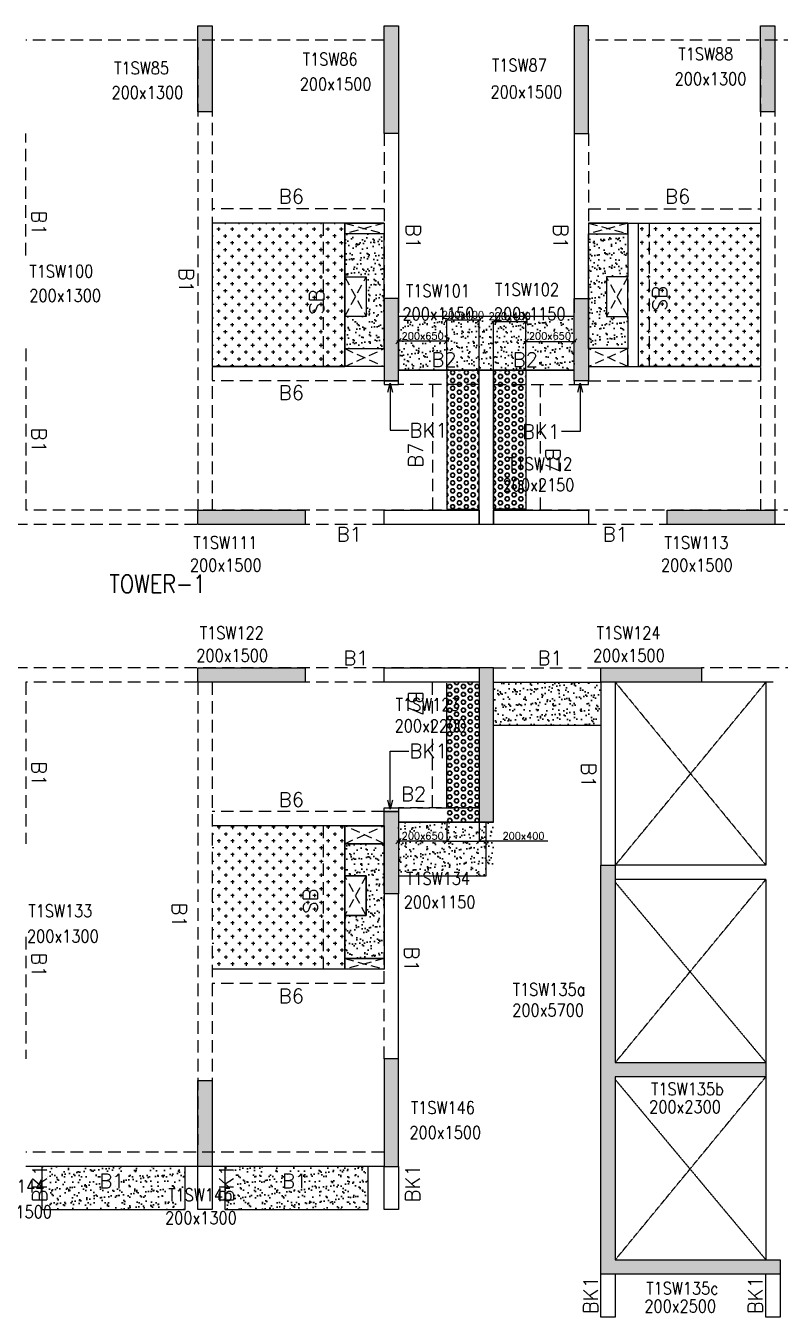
# Model space of a CAD drawing. Header units: millimetres. Extents: x 1078357 to 2594950, y -5122486 to -4636555.
# Drawn here: x 2106885 to 2117410, y -4674909 to -4656910 of the extents above; entities that cross this region are included whole.
import ezdxf

# ---------------------------------------------------------------- set-up
doc = ezdxf.new("R2010")
doc.units = ezdxf.units.MM
doc.header["$PDMODE"] = 35
for name, pattern in [('CONTINOUS', [0]), ('HIDDEN', [0.375, 0.25, -0.125]), ('New Retail block$0$CONTINOUS', [0])]:
    doc.linetypes.add(name, pattern=pattern)
doc.layers.get('0').update_dxf_attribs({"lineweight": 0})
doc.layers.get('Defpoints').update_dxf_attribs({"lineweight": 0})
for name, color, linetype, lineweight in [('A-_ANOTDIMA_D-', 6, 'Continuous', 13), ('COL. NO.', 30, 'Continuous', 25), ('COL. SIZE', 7, 'Continuous', 25), ('DIM', 9, 'Continuous', 25), ('HATCH', 8, 'Continuous', 30)]:
    doc.layers.add(name, color=color, linetype=linetype, lineweight=lineweight)
for name, color, linetype in [('B-200x325', 201, 'HIDDEN'), ('B-200x400', 44, 'HIDDEN'), ('DROP SLAB', 8, 'Continuous'), ('NON STR. RCC WALL', 6, 'Continuous'), ('S-BEAM', 3, 'HIDDEN'), ('S-BEAM NO.', 6, 'Continuous'), ('S-COLUMN', 1, 'Continuous'), ('S-CUTOUT', 8, 'HIDDEN'), ('S-SLAB-PROJECTION', 54, 'New Retail block$0$CONTINOUS'), ('SLAB FOLD', 8, 'Continuous'), ('TEXT', 7, 'Continuous')]:
    doc.layers.add(name, color=color, linetype=linetype)
doc.styles.add('Roman', font='romans')
doc.styles.add('ROMANS', font='romans.shx', dxfattribs={"width": 0.85})
doc.dimstyles.new('HARESH', dxfattribs={"dimtxt": 150, "dimasz": 75, "dimexe": 0, "dimexo": 0, "dimgap": 25, "dimtad": 1, "dimdec": 0, "dimdsep": 46, "dimtxsty": 'Roman', "dimblk": 'OBLIQUE', "dimcen": 225, "dimdle": 25, "dimclrd": 2, "dimclre": 2, "dimclrt": 7, "dimadec": 8, "dimazin": 1, "dimtfac": 1, "dimtdec": 0, "dimtmove": 0, "dimatfit": 0, "dimfxl": 1, "dimlwd": -1, "dimlwe": -1, "dimarcsym": 0})
pattern_1 = [(180.03079016, (-1215506.8, 9380796.94), (-95.1987999, -95.3011726), [47.625, -142.875]), (270.03079016, (-1215530.63, 9380820.74), (95.3011726, -95.1987999), [47.625, -142.875])]
pattern_2 = [(180, (2051610.09, -4474904.467), (-7e-15, -54.992613), [31.75, -63.5]), (300, (2051610.09, -4474904.467), (47.625, 27.496307), [31.75, -63.5]), (240, (2051578.34, -4474904.467), (47.625, -27.496307), [31.75, -63.5])]

# ---------------------------------------------------------------- blocks, each defined once
blk = doc.blocks.new('_Oblique')
at = {"color": 0, "linetype": 'ByBlock', "lineweight": -2}
blk.add_line((-0.5, -0.5), (0.5, 0.5), dxfattribs=at)
blk = doc.blocks.new('*D1477')
at = {"layer": 'Defpoints', "color": 0, "ltscale": 700, "transparency": 16777216}
for p in [(2112760, -4668010, 0), (2113210, -4668010, 0), (2113210, -4668276)]:
    blk.add_point(p, dxfattribs=at)
at = {"layer": 'DIM', "color": 2, "ltscale": 700, "transparency": 16777216}
for p, q in [((2112760, -4668010), (2112760, -4668276)), ((2113210, -4668010), (2113210, -4668276)), ((2112760, -4668276), (2112685, -4668276)), ((2112760, -4668276), (2113210, -4668276)), ((2112760, -4668276), (2113210, -4668276)), ((2113210, -4668276), (2113285, -4668276)), ((2114166, -4668276), (2113210, -4668276))]:
    blk.add_line(p, q, dxfattribs=at)
at = {"layer": 'DIM', "color": 2, "ltscale": 700, "transparency": 16777216, "xscale": 75, "yscale": 75, "zscale": 75}
blk.add_blockref('_Oblique', (2112760, -4668276), dxfattribs=at)
at = {"layer": 'DIM', "color": 2, "ltscale": 700, "transparency": 16777216, "xscale": 75, "yscale": 75, "zscale": 75, "rotation": 180}
blk.add_blockref('_Oblique', (2113210, -4668276), dxfattribs=at)
at = {"layer": 'DIM', "color": 7, "ltscale": 700, "transparency": 16777216, "insert": (2113829, -4668201), "char_height": 150, "attachment_point": 5, "style": 'Roman'}
blk.add_mtext('{\\H0.666667x;200x400}', dxfattribs=at)
blk = doc.blocks.new('*D1478')
at = {"layer": 'Defpoints', "color": 0, "ltscale": 700, "transparency": 16777216}
for p in [(2112085, -4668010, 0), (2112760, -4668010), (2112085, -4668276)]:
    blk.add_point(p, dxfattribs=at)
at = {"layer": 'DIM', "color": 2, "ltscale": 700, "transparency": 16777216}
for p, q in [((2112085, -4668010), (2112085, -4668276)), ((2112760, -4668010), (2112760, -4668276)), ((2112785, -4668276), (2112060, -4668276))]:
    blk.add_line(p, q, dxfattribs=at)
at = {"layer": 'DIM', "color": 2, "ltscale": 700, "transparency": 16777216, "xscale": 75, "yscale": 75, "zscale": 75, "rotation": 180}
blk.add_blockref('_Oblique', (2112085, -4668276), dxfattribs=at)
at = {"layer": 'DIM', "color": 2, "ltscale": 700, "transparency": 16777216, "xscale": 75, "yscale": 75, "zscale": 75}
blk.add_blockref('_Oblique', (2112760, -4668276), dxfattribs=at)
at = {"layer": 'DIM', "color": 7, "ltscale": 700, "transparency": 16777216, "insert": (2112423, -4668201), "char_height": 150, "attachment_point": 5, "style": 'Roman'}
blk.add_mtext('{\\H0.666667x;200x650}', dxfattribs=at)
blk = doc.blocks.new('*D1487')
at = {"layer": 'Defpoints', "color": 0, "ltscale": 700, "transparency": 16777216}
for p in [(2112760, -4661014), (2112760, -4661709, 0), (2113210, -4661709, 0)]:
    blk.add_point(p, dxfattribs=at)
at = {"layer": 'DIM', "color": 2, "ltscale": 700, "transparency": 16777216}
for p, q in [((2113235, -4661014), (2112735, -4661014)), ((2112760, -4661709), (2112760, -4661014)), ((2113210, -4661709), (2113210, -4661014))]:
    blk.add_line(p, q, dxfattribs=at)
at = {"layer": 'DIM', "color": 2, "ltscale": 700, "transparency": 16777216, "xscale": 75, "yscale": 75, "zscale": 75, "rotation": 180}
blk.add_blockref('_Oblique', (2112760, -4661014), dxfattribs=at)
at = {"layer": 'DIM', "color": 2, "ltscale": 700, "transparency": 16777216, "xscale": 75, "yscale": 75, "zscale": 75}
blk.add_blockref('_Oblique', (2113210, -4661014), dxfattribs=at)
at = {"layer": 'DIM', "color": 7, "ltscale": 700, "transparency": 16777216, "insert": (2112985, -4660939), "char_height": 150, "attachment_point": 5, "style": 'Roman'}
blk.add_mtext('{\\H0.666667x;200x400}', dxfattribs=at)
blk = doc.blocks.new('*D1488')
at = {"layer": 'Defpoints', "color": 0, "ltscale": 700, "transparency": 16777216}
for p in [(2112085, -4661307), (2112085, -4661709, 0), (2112760, -4661709, 0)]:
    blk.add_point(p, dxfattribs=at)
at = {"layer": 'DIM', "color": 2, "ltscale": 700, "transparency": 16777216}
for p, q in [((2112785, -4661307), (2112060, -4661307)), ((2112085, -4661709), (2112085, -4661307)), ((2112760, -4661709), (2112760, -4661307))]:
    blk.add_line(p, q, dxfattribs=at)
at = {"layer": 'DIM', "color": 2, "ltscale": 700, "transparency": 16777216, "xscale": 75, "yscale": 75, "zscale": 75, "rotation": 180}
blk.add_blockref('_Oblique', (2112085, -4661307), dxfattribs=at)
at = {"layer": 'DIM', "color": 2, "ltscale": 700, "transparency": 16777216, "xscale": 75, "yscale": 75, "zscale": 75}
blk.add_blockref('_Oblique', (2112760, -4661307), dxfattribs=at)
at = {"layer": 'DIM', "color": 7, "ltscale": 700, "transparency": 16777216, "insert": (2112422, -4661232), "char_height": 150, "attachment_point": 5, "style": 'Roman'}
blk.add_mtext('{\\H0.666667x;200x650}', dxfattribs=at)
blk = doc.blocks.new('*D1489')
at = {"layer": 'Defpoints', "color": 0, "ltscale": 700, "transparency": 16777216}
for p in [(2113860, -4661032), (2113410, -4661709, 0), (2113860, -4661709, 0)]:
    blk.add_point(p, dxfattribs=at)
at = {"layer": 'DIM', "color": 2, "ltscale": 700, "transparency": 16777216}
for p, q in [((2113385, -4661032), (2113885, -4661032)), ((2113410, -4661709), (2113410, -4661032)), ((2113860, -4661709), (2113860, -4661032))]:
    blk.add_line(p, q, dxfattribs=at)
at = {"layer": 'DIM', "color": 2, "ltscale": 700, "transparency": 16777216, "xscale": 75, "yscale": 75, "zscale": 75, "rotation": 180}
blk.add_blockref('_Oblique', (2113410, -4661032), dxfattribs=at)
at = {"layer": 'DIM', "color": 2, "ltscale": 700, "transparency": 16777216, "xscale": 75, "yscale": 75, "zscale": 75}
blk.add_blockref('_Oblique', (2113860, -4661032), dxfattribs=at)
at = {"layer": 'DIM', "color": 7, "ltscale": 700, "transparency": 16777216, "insert": (2113635, -4660957), "char_height": 150, "attachment_point": 5, "style": 'Roman'}
blk.add_mtext('{\\H0.666667x;200x400}', dxfattribs=at)
blk = doc.blocks.new('*D1490')
at = {"layer": 'Defpoints', "color": 0, "ltscale": 700, "transparency": 16777216}
for p in [(2114535, -4661309), (2113860, -4661709, 0), (2114535, -4661709, 0)]:
    blk.add_point(p, dxfattribs=at)
at = {"layer": 'DIM', "color": 2, "ltscale": 700, "transparency": 16777216}
for p, q in [((2113835, -4661309), (2114560, -4661309)), ((2113860, -4661709), (2113860, -4661309)), ((2114535, -4661709), (2114535, -4661309))]:
    blk.add_line(p, q, dxfattribs=at)
at = {"layer": 'DIM', "color": 2, "ltscale": 700, "transparency": 16777216, "xscale": 75, "yscale": 75, "zscale": 75, "rotation": 180}
blk.add_blockref('_Oblique', (2113860, -4661309), dxfattribs=at)
at = {"layer": 'DIM', "color": 2, "ltscale": 700, "transparency": 16777216, "xscale": 75, "yscale": 75, "zscale": 75}
blk.add_blockref('_Oblique', (2114535, -4661309), dxfattribs=at)
at = {"layer": 'DIM', "color": 7, "ltscale": 700, "transparency": 16777216, "insert": (2114197, -4661234), "char_height": 150, "attachment_point": 5, "style": 'Roman'}
blk.add_mtext('{\\H0.666667x;200x650}', dxfattribs=at)
blk = doc.blocks.new('G$CD63B60BD')
at = {"layer": 'COL. NO.', "linetype": 'Continuous', "style": 'ROMANS', "width": 0.85}
for s, p in [('T1SW86', (61839, 15347, -320)), ('T1SW88', (67080, 15420, -320)), ('T1SW85', (59208, 15224, -320)), ('T1SW87', (64479, 15264, -320)), ('T1SW100', (58025, 12391, -320)), ('T1SW101', (63279, 12120, -320)), ('T1SW102', (64523, 12138, -320)), ('T1SW112', (64706, 9707, -320)), ('T1SW111', (60314, 8609, -320)), ('T1SW113', (66886, 8609, -320)), ('T1SW122', (60403, 7351, -320)), ('T1SW124', (65938, 7351, -320)), ('T1SW123', (63135, 6352, -320)), ('T1SW134', (63281, 3927, -320)), ('T1SW133', (58011, 3475, -320)), ('T1SW135a', (64768, 2381, -641)), ('T1SW135b', (66699, 993, -320)), ('T1SW146', (63348, 733, -320)), ('T1SW144', (57341, -360, -320)), ('T1SW145', (59962, -482, -320)), ('T1SW135c', (66632, -1785, -320))]:
    blk.add_text(s, height=175, dxfattribs=at).set_placement(p)
at = {"layer": 'COL. SIZE', "linetype": 'Continuous', "style": 'ROMANS', "width": 0.85}
for s, p in [('200x1500', (61797, 15001, -320)), ('200x1300', (67028, 15074, -320)), ('200x1300', (59171, 14883, -320)), ('200x1500', (64459, 14890, -320)), ('200x1300', (58024, 12054, -320)), ('200x1150', (63230, 11799, -320)), ('200x1150', (64505, 11799, -320)), ('200x2150', (64628, 9413, -320)), ('200x1500', (60265, 8296, -320)), ('200x1500', (66837, 8296, -320)), ('200x1500', (60354, 7037, -320)), ('200x1500', (65889, 7037, -320)), ('200x2200', (63121, 6056, -320)), ('200x1150', (63248, 3599, -320)), ('200x1300', (57992, 3123, -320)), ('200x5700', (64762, 2093, -641)), ('200x2300', (66672, 745, -320)), ('200x1500', (63327, 388, -320)), ('200x1500', (57340, -720, -320)), ('200x1300', (59918, -804, -320)), ('200x2500', (66605, -2033, -320))]:
    blk.add_text(s, height=175, dxfattribs=at).set_placement(p)

msp = doc.modelspace()

# ---------------------------------------------------------------- hatches: boundary and pattern name
at = {"layer": 'DROP SLAB'}
h = msp.add_hatch(dxfattribs=at)
h.set_pattern_fill('CROSS', color=8, scale=15, angle=0.03079)
h.set_pattern_definition(pattern_1)
h.paths.add_polyline_path([(2111334.6, -4659659.7), (2109484.9, -4659659.8), (2109484.9, -4661659.7), (2111334.6, -4661659.5)])
h = msp.add_hatch(dxfattribs=at)
h.set_pattern_fill('CROSS', color=8, scale=15, angle=179.96921)
h.set_pattern_definition(pattern_1)
h.paths.add_polyline_path([(2115434.9, -4659659.8), (2117134.9, -4659659.8), (2117134.9, -4661659.6), (2115434.9, -4661659.6)])
h = msp.add_hatch(dxfattribs=at)
h.set_pattern_fill('CROSS', color=8, scale=15, angle=0.03079)
h.set_pattern_definition([(180.03079016, (-3409956.23, 18748835.31), (-95.19879988, -95.3011726), [47.625, -142.875]), (270.03079016, (-3409980.06, 18748859.11), (95.3011726, -95.19879988), [47.625, -142.875])])
h.paths.add_polyline_path([(2111335.3, -4668059.6), (2109484.9, -4668059.4), (2109484.9, -4670059.2), (2111335.3, -4670059.4)])
at = {"layer": 'HATCH'}
h = msp.add_hatch(dxfattribs=at)
h.set_pattern_fill('AR-SAND', color=8, scale=3, angle=0.02985)
h.set_pattern_definition([(37.47015413, (-2920148.67, 18698699.15), (-4.72361136, 146.8264517), [0, -115.824, 0, -129.54, 0, -123.825]), (7.4701541, (-2920148.67, 18698699.15), (134.9689868, 214.9772528), [0, -62.484, 0, -104.394, 0, -40.005]), (327.4701541, (-2920242.4, 18698699.2), (237.2979035, 0.3075449), [0, -38.1, 0, -137.16, 0, -179.07]), (317.4701541, (-2920242.4, 18698699.2), (229.1017424, 66.759465), [0, -19.05, 0, -89.916, 0, -102.87])])
h.paths.add_polyline_path([(2111884.3, -4659809.5), (2111334.3, -4659809.5), (2111334.3, -4660409.5), (2111634.3, -4660409.5), (2111634.3, -4660959.5), (2111334.3, -4660959.4), (2111334.3, -4661409.5), (2111884.3, -4661409.5)])
h = msp.add_hatch(dxfattribs=at)
h.set_pattern_fill('AR-SAND', color=8, scale=3, angle=179.97015)
h.set_pattern_definition([(37.47015413, (-2920147.9, 18698699.08), (-4.72361136, 146.8264517), [0, -115.824, 0, -129.54, 0, -123.825]), (7.4701541, (-2920147.9, 18698699.08), (134.9689868, 214.9772528), [0, -62.484, 0, -104.394, 0, -40.005]), (327.4701541, (-2920241.62, 18698699.13), (237.2979035, 0.3075449), [0, -38.1, 0, -137.16, 0, -179.07]), (317.4701541, (-2920241.62, 18698699.13), (229.1017424, 66.759465), [0, -19.05, 0, -89.916, 0, -102.87])])
h.paths.add_polyline_path([(2114735.1, -4659809.5), (2115285.1, -4659809.5), (2115285.1, -4660409.6), (2114985.1, -4660409.6), (2114985.1, -4660959.5), (2115285.1, -4660959.5), (2115285.1, -4661409.5), (2114735.1, -4661409.5)])
h = msp.add_hatch(dxfattribs=at)
h.set_pattern_fill('AR-SAND', color=8, scale=3, angle=179.97015)
h.set_pattern_definition([(37.4701541, (-1935823.01, 14014679.97), (-4.72361136, 146.8264517), [0, -115.824, 0, -129.54, 0, -123.825]), (7.4701541, (-1935823.01, 14014679.97), (134.9689868, 214.9772528), [0, -62.484, 0, -104.394, 0, -40.005]), (327.4701541, (-1935916.74, 14014680.02), (237.2979035, 0.3075449), [0, -38.1, 0, -137.16, 0, -179.07]), (317.4701541, (-1935916.74, 14014680.02), (229.1017424, 66.759465), [0, -19.05, 0, -89.916, 0, -102.87])])
h.paths.add_polyline_path([(2114535.2, -4660959.4), (2112085.2, -4660959.4), (2112085.2, -4661709.4), (2114535.2, -4661709.4)])
h = msp.add_hatch(dxfattribs=at)
h.set_pattern_fill('AR-SAND', color=8, scale=3, angle=179.97015)
h.set_pattern_definition([(37.4701541, (-1935822.92, 14014679.97), (-4.72361136, 146.8264517), [0, -115.824, 0, -129.54, 0, -123.825]), (7.4701541, (-1935822.92, 14014679.97), (134.9689868, 214.9772528), [0, -62.484, 0, -104.394, 0, -40.005]), (327.4701541, (-1935916.64, 14014680.02), (237.2979035, 0.3075449), [0, -38.1, 0, -137.16, 0, -179.07]), (317.4701541, (-1935916.64, 14014680.02), (229.1017424, 66.759465), [0, -19.05, 0, -89.916, 0, -102.87])])
h.paths.add_polyline_path([(2114535.3, -4661109.5), (2112085.3, -4661109.5), (2112085.3, -4661709.4), (2114535.3, -4661709.4)])
at = {"layer": 'HATCH', "ltscale": 1000}
h = msp.add_hatch(dxfattribs=at)
h.set_pattern_fill('HEX', color=8, scale=10, angle=180)
h.set_pattern_definition(pattern_2)
h.paths.add_polyline_path([(2113210.1, -4663648.9), (2112760.1, -4663648.9), (2112760.1, -4661709.5), (2113210.1, -4661709.5)])
h = msp.add_hatch(dxfattribs=at)
h.set_pattern_fill('HEX', color=8, scale=10, angle=180)
h.set_pattern_definition(pattern_2)
h.paths.add_polyline_path([(2113410.5, -4663648.9), (2113860.5, -4663648.9), (2113860.5, -4661709.5), (2113410.5, -4661709.5)])
h = msp.add_hatch(dxfattribs=at)
h.set_pattern_fill('HEX', color=8, scale=10, angle=180)
h.set_pattern_definition([(180, (954385.375, 209114.72), (-7e-15, -54.99261315), [31.75, -63.5]), (300, (954385.375, 209114.72), (47.625, 27.4963066), [31.75, -63.5]), (240, (954353.625, 209114.72), (47.625, -27.4963066), [31.75, -63.5])])
h.paths.add_polyline_path([(2113210.1, -4668009.5), (2112760.1, -4668009.5), (2112760.1, -4666059.6), (2113210.1, -4666059.6)])
at = {"layer": 'HATCH'}
h = msp.add_hatch(dxfattribs=at)
h.set_pattern_fill('AR-SAND', color=8, scale=3, angle=179.97015)
h.set_pattern_definition([(37.4701541, (-1928772.91, 14016629.87), (-4.72361136, 146.8264517), [0, -115.824, 0, -129.54, 0, -123.825]), (7.4701541, (-1928772.9, 14016629.87), (134.9689868, 214.9772528), [0, -62.484, 0, -104.394, 0, -40.005]), (327.4701541, (-1928866.63, 14016629.92), (237.2979035, 0.3075449), [0, -38.1, 0, -137.16, 0, -179.07]), (317.4701541, (-1928866.63, 14016629.92), (229.1017424, 66.759465), [0, -19.05, 0, -89.916, 0, -102.87])])
h.paths.add_polyline_path([(2114910.3, -4666059.4), (2113410.3, -4666059.4), (2113410.3, -4666659.6), (2114910.3, -4666659.6)])
h = msp.add_hatch(dxfattribs=at)
h.set_pattern_fill('AR-SAND', color=8, scale=3, angle=179.97015)
h.set_pattern_definition([(37.4701541, (-1941123.02, 14014679.95), (-4.72361136, 146.8264517), [0, -115.824, 0, -129.54, 0, -123.825]), (7.4701541, (-1941123.02, 14014679.95), (134.9689868, 214.9772528), [0, -62.484, 0, -104.394, 0, -40.005]), (327.4701541, (-1941216.74, 14014680), (237.2979035, 0.3075449), [0, -38.1, 0, -137.16, 0, -179.07]), (317.4701541, (-1941216.74, 14014680), (229.1017424, 66.759465), [0, -19.05, 0, -89.916, 0, -102.87])])
h.paths.add_polyline_path([(2113309.9, -4668009.4), (2112085.2, -4668009.4), (2112085.2, -4668759.4), (2113309.9, -4668759.4)])
h = msp.add_hatch(dxfattribs=at)
h.set_pattern_fill('AR-SAND', color=8, scale=3, angle=179.97015)
h.set_pattern_definition([(37.4701541, (-1941122.92, 14014679.95), (-4.72361136, 146.8264517), [0, -115.824, 0, -129.54, 0, -123.825]), (7.4701541, (-1941122.92, 14014679.95), (134.9689868, 214.9772528), [0, -62.484, 0, -104.394, 0, -40.005]), (327.4701541, (-1941216.65, 14014680), (237.2979035, 0.3075449), [0, -38.1, 0, -137.16, 0, -179.07]), (317.4701541, (-1941216.65, 14014680), (229.1017424, 66.759465), [0, -19.05, 0, -89.916, 0, -102.87])])
h.paths.add_polyline_path([(2113410.3, -4668009.4), (2112085.3, -4668009.4), (2112085.3, -4668609.5), (2113410.3, -4668609.5)])
h = msp.add_hatch(dxfattribs=at)
h.set_pattern_fill('AR-SAND', color=8, scale=3, angle=359.97015)
h.set_pattern_definition([(37.47015413, (-2910497.88, 18698699.1), (-4.72361136, 146.8264517), [0, -115.824, 0, -129.54, 0, -123.825]), (7.4701541, (-2910497.88, 18698699.1), (134.9689868, 214.9772528), [0, -62.484, 0, -104.394, 0, -40.005]), (327.4701541, (-2910591.6, 18698699.15), (237.2979035, 0.3075449), [0, -38.1, 0, -137.16, 0, -179.07]), (317.4701541, (-2910591.6, 18698699.15), (229.1017424, 66.759465), [0, -19.05, 0, -89.916, 0, -102.87])])
h.paths.add_polyline_path([(2111885.3, -4669909.5), (2111335.3, -4669909.5), (2111335.3, -4669309.5), (2111635.3, -4669309.5), (2111635.3, -4668759.5), (2111335.3, -4668759.6), (2111335.3, -4668309.5), (2111885.3, -4668309.5)])
h = msp.add_hatch(dxfattribs=at)
h.set_pattern_fill('AR-SAND', color=8, scale=3, angle=179.97015)
h.set_pattern_definition([(37.47015413, (-3023972.64, 18698699.14), (-4.72361136, 146.8264517), [0, -115.824, 0, -129.54, 0, -123.825]), (7.4701541, (-3023972.64, 18698699.14), (134.9689868, 214.9772528), [0, -62.484, 0, -104.394, 0, -40.005]), (327.4701541, (-3024066.36, 18698699.18), (237.2979035, 0.3075449), [0, -38.1, 0, -137.16, 0, -179.07]), (317.4701541, (-3024066.36, 18698699.18), (229.1017424, 66.759465), [0, -19.05, 0, -89.916, 0, -102.87])])
h.paths.add_polyline_path([(2109110.3, -4672809.5), (2107110.3, -4672809.5), (2107110.3, -4673409.5), (2109110.3, -4673409.5)])
h = msp.add_hatch(dxfattribs=at)
h.set_pattern_fill('AR-SAND', color=8, scale=3, angle=179.97015)
h.set_pattern_definition([(37.47015413, (-3026522.64, 18698699.14), (-4.72361136, 146.8264517), [0, -115.824, 0, -129.54, 0, -123.825]), (7.4701541, (-3026522.64, 18698699.14), (134.9689868, 214.9772528), [0, -62.484, 0, -104.394, 0, -40.005]), (327.4701541, (-3026616.36, 18698699.18), (237.2979035, 0.3075449), [0, -38.1, 0, -137.16, 0, -179.07]), (317.4701541, (-3026616.36, 18698699.18), (229.1017424, 66.759465), [0, -19.05, 0, -89.916, 0, -102.87])])
h.paths.add_polyline_path([(2111660.3, -4672809.5), (2109660.3, -4672809.5), (2109660.3, -4673409.5), (2111660.3, -4673409.5)])
at = {"layer": 'S-COLUMN', "lineweight": 25}
h = msp.add_hatch(color=1, dxfattribs=at)
h.dxf.hatch_style = 1
h.paths.add_polyline_path([(2109284.9, -4658109.6), (2109484.9, -4658109.6), (2109484.9, -4656909.5), (2109284.9, -4656909.5)])
at = {"layer": 'S-COLUMN', "lineweight": 25, "extrusion": (-1.00316e-06, 2.11765e-11, 1)}
h = msp.add_hatch(color=1, dxfattribs=at)
h.dxf.hatch_style = 1
h.paths.add_polyline_path([(2111884.9, -4656909.5), (2112084.9, -4656909.5), (2112084.9, -4658409.5), (2111884.9, -4658409.5)])
at = {"layer": 'S-COLUMN', "lineweight": 25, "extrusion": (1.00316e-06, 1.91639e-11, 1)}
h = msp.add_hatch(color=1, dxfattribs=at)
h.dxf.hatch_style = 1
h.paths.add_polyline_path([(2114734.9, -4656909.5), (2114534.9, -4656909.5), (2114534.9, -4658409.5), (2114734.9, -4658409.5)])
at = {"layer": 'S-COLUMN', "lineweight": 25}
h = msp.add_hatch(color=1, dxfattribs=at)
h.dxf.hatch_style = 1
h.paths.add_polyline_path([(2117134.9, -4658109.6), (2117334.9, -4658109.6), (2117334.9, -4656909.5), (2117134.9, -4656909.5)])
at = {"layer": 'S-COLUMN', "lineweight": 25, "extrusion": (-1.00316e-06, 2.11765e-11, 1)}
h = msp.add_hatch(color=1, dxfattribs=at)
h.dxf.hatch_style = 1
h.paths.add_polyline_path([(2111884.9, -4661859.5), (2112084.9, -4661859.5), (2112084.9, -4660709.5), (2111884.9, -4660709.5)])
at = {"layer": 'S-COLUMN', "lineweight": 25, "extrusion": (1.00316e-06, 1.91639e-11, 1)}
h = msp.add_hatch(color=1, dxfattribs=at)
h.dxf.hatch_style = 1
h.paths.add_polyline_path([(2114734.9, -4661859.5), (2114534.9, -4661859.5), (2114534.9, -4660709.5), (2114734.9, -4660709.5)])
at = {"layer": 'S-COLUMN', "lineweight": 25}
h = msp.add_hatch(color=1, dxfattribs=at)
h.dxf.hatch_style = 1
h.paths.add_polyline_path([(2109284.9, -4663659.5), (2110784.9, -4663659.5), (2110784.9, -4663859.5), (2109284.9, -4663859.5)])
h = msp.add_hatch(color=1, dxfattribs=at)
h.dxf.hatch_style = 1
h.paths.add_polyline_path([(2115834.9, -4663659.5), (2117334.9, -4663659.5), (2117334.9, -4663859.5), (2115834.9, -4663859.5)])
h = msp.add_hatch(color=1, dxfattribs=at)
h.dxf.hatch_style = 1
h.paths.add_polyline_path([(2109284.9, -4665859.5), (2110784.9, -4665859.5), (2110784.9, -4666059.5), (2109284.9, -4666059.5)])
h = msp.add_hatch(color=1, dxfattribs=at)
h.dxf.hatch_style = 1
h.paths.add_polyline_path([(2113209.9, -4668009.5), (2113409.9, -4668009.5), (2113409.9, -4665859.5), (2113209.9, -4665859.5)])
h = msp.add_hatch(color=1, dxfattribs=at)
h.dxf.hatch_style = 1
h.paths.add_polyline_path([(2116309.9, -4665859.5), (2116309.9, -4666059.6), (2114909.9, -4666059.6), (2114909.9, -4665859.5)])
at = {"layer": 'S-COLUMN', "lineweight": 25, "extrusion": (-1.00316e-06, -1.91639e-11, 1)}
h = msp.add_hatch(color=1, dxfattribs=at)
h.dxf.hatch_style = 1
h.paths.add_polyline_path([(2111884.9, -4667859.5), (2112084.9, -4667859.5), (2112084.9, -4669009.5), (2111884.9, -4669009.5)])
at = {"layer": 'S-COLUMN', "lineweight": 25}
h = msp.add_hatch(color=1, dxfattribs=at)
h.dxf.hatch_style = 1
h.paths.add_polyline_path([(2117210, -4671359.6), (2117210, -4671559.6), (2115109.9, -4671559.6), (2115109.9, -4674109.6), (2117409.9, -4674109.6), (2117409.9, -4674309.6), (2114909.9, -4674309.6), (2114909.9, -4668609.6), (2115109.9, -4668609.6), (2115109.9, -4671359.6)])
at = {"layer": 'S-COLUMN', "lineweight": 25, "extrusion": (-1.00316e-06, -1.91639e-11, 1)}
h = msp.add_hatch(color=1, dxfattribs=at)
h.dxf.hatch_style = 1
h.paths.add_polyline_path([(2111884.9, -4672809.5), (2112084.9, -4672809.5), (2112084.9, -4671309.5), (2111884.9, -4671309.5)])
at = {"layer": 'S-COLUMN', "lineweight": 25}
h = msp.add_hatch(color=1, dxfattribs=at)
h.dxf.hatch_style = 1
h.paths.add_polyline_path([(2109484.9, -4671609.5), (2109484.9, -4672809.5), (2109284.9, -4672809.5), (2109284.9, -4671609.5)])

# ---------------------------------------------------------------- linework, layer by layer
at = {"layer": 'B-200x400', "linetype": 'HIDDEN', "ltscale": 500}
msp.add_line((2112760.1, -4667809.5, 0), (2113210.1, -4667809.5, 0), dxfattribs=at)
at = {"layer": 'B-200x400', "linetype": 'ByBlock', "ltscale": 500}
msp.add_line((2112760.1, -4668009.5, 0), (2113210.1, -4668009.5, 0), dxfattribs=at)
at = {"layer": 'DROP SLAB', "color": 3, "linetype": 'CONTINOUS', "ltscale": 500, "elevation": 0}
for points in [[(2111334.6, -4659659.7), (2109484.9, -4659659.8), (2109484.9, -4661659.7), (2111334.6, -4661659.5)], [(2111334.6, -4659659.8), (2111884.6, -4659659.8), (2111884.6, -4659809.5), (2111334.6, -4659809.5)], [(2115285.1, -4659659.8), (2114735.1, -4659659.8), (2114735.1, -4659809.5), (2115285.1, -4659809.5)], [(2115434.9, -4659659.8), (2117134.9, -4659659.8), (2117134.9, -4661659.6), (2115434.9, -4661659.6)], [(2111335, -4660409.5), (2111635, -4660409.5), (2111635, -4660959.5), (2111335, -4660959.5)], [(2115285.1, -4660409.5), (2114985.1, -4660409.5), (2114985.1, -4660959.5), (2115285.1, -4660959.5)], [(2111335.1, -4661409.5), (2111884.9, -4661409.5), (2111884.9, -4661659.6), (2111335.1, -4661659.6)], [(2115285.1, -4661409.5), (2114735.2, -4661409.5), (2114735.2, -4661659.6), (2115285.1, -4661659.6)], [(2111885.1, -4668309.5), (2111335.3, -4668309.5), (2111335.3, -4668059.6), (2111885.1, -4668059.6)], [(2111635.3, -4669309.5), (2111335.3, -4669309.5), (2111335.3, -4668759.6), (2111635.3, -4668759.6)], [(2111885.3, -4670059.3), (2111335.3, -4670059.3), (2111335.3, -4669909.5), (2111885.3, -4669909.5)]]:
    msp.add_lwpolyline(points, close=True, dxfattribs=at)
at = {"layer": 'NON STR. RCC WALL', "elevation": 0}
for points in [[(2113409.9, -4663859.5), (2113209.9, -4663859.5), (2113209.9, -4661709.5), (2113409.9, -4661709.5)], [(2113209.9, -4663659.5), (2113209.9, -4663859.5), (2111884.9, -4663859.5), (2111884.9, -4663659.6)], [(2114734.9, -4663659.5), (2114734.9, -4663859.5), (2113409.9, -4663859.5), (2113409.9, -4663659.6)], [(2113209.9, -4665859.5), (2113209.9, -4666059.5), (2111884.9, -4666059.5), (2111884.9, -4665859.5)]]:
    msp.add_lwpolyline(points, close=True, dxfattribs=at)
at = {"layer": 'S-BEAM', "linetype": 'HIDDEN', "ltscale": 700}
for p, q in [((2111885.3, -4657109.5, 0), (2106885.3, -4657109.5, 0)), ((2119735.3, -4657109.5, 0), (2114735.3, -4657109.5, 0)), ((2109285.3, -4657209.5, 0), (2109285.3, -4663659.4, 0)), ((2109485.3, -4657209.5, 0), (2109485.3, -4663659.4, 0)), ((2117135.3, -4657209.5, 0), (2117135.3, -4663659.4, 0)), ((2117335.3, -4657209.5, 0), (2117335.3, -4663659.4, 0)), ((2106885.3, -4660109.4, 0), (2106885.3, -4658409.4, 0)), ((2111885.3, -4658409.4, 0), (2111885.3, -4660909.5, 0)), ((2114735.3, -4658409.4, 0), (2114735.3, -4660909.5, 0)), ((2111034.6, -4659659.8, 0), (2111034.6, -4661659.6, 0)), ((2115283.6, -4659660, 0), (2115283.6, -4661659.8, 0)), ((2115583.6, -4659660, 0), (2115583.6, -4661659.8, 0)), ((2106885.3, -4661409.5, 0), (2106885.3, -4663659.5, 0)), ((2113210.3, -4661909.4, 0), (2112085.3, -4661909.4, 0)), ((2113410.3, -4661909.4, 0), (2114535.3, -4661909.4, 0)), ((2113210.1, -4663659.4, 0), (2106885.3, -4663659.4, 0)), ((2119735.3, -4663659.4, 0), (2113410.1, -4663659.4, 0)), ((2113210.1, -4663859.4, 0), (2101010.1, -4663859.4, 0)), ((2125610.1, -4663859.4, 0), (2113410.1, -4663859.4, 0)), ((2113210.1, -4665859.5, 0), (2101010.1, -4665859.5, 0)), ((2113410.3, -4665859.5, 0), (2114910.3, -4665859.5, 0)), ((2120810.3, -4665859.4, 0), (2116310.3, -4665859.4, 0)), ((2113210.1, -4666059.5, 0), (2106885.3, -4666059.5, 0)), ((2106885.3, -4666059.5, 0), (2106885.3, -4668309.4, 0)), ((2109285.3, -4666059.5, 0), (2109285.3, -4672509.4, 0)), ((2109485.3, -4666059.5, 0), (2109485.3, -4672509.4, 0)), ((2113210.3, -4667809.4, 0), (2112085.3, -4667809.4, 0)), ((2112085.3, -4667809.5, 0), (2112760.1, -4667809.5, 0)), ((2111035.3, -4668059.6, 0), (2111035.3, -4670059.4, 0)), ((2111885.3, -4671309.5, 0), (2111885.3, -4669009.4, 0)), ((2106885.3, -4669609.4, 0), (2106885.3, -4671309.5, 0)), ((2111885.3, -4672609.4, 0), (2106885.3, -4672609.4, 0))]:
    msp.add_line(p, q, dxfattribs=at)
at = {"layer": 'S-BEAM', "linetype": 'CONTINOUS', "ltscale": 700}
for p, q in [((2112085.3, -4658409.4, 0), (2112085.3, -4660909.5, 0)), ((2114535.3, -4658409.4, 0), (2114535.3, -4660909.5, 0)), ((2114535.3, -4661709.4, 0), (2112085.3, -4661709.4, 0)), ((2113410.3, -4666059.5, 0), (2114910.3, -4666059.5, 0)), ((2114910.3, -4668609.5, 0), (2114910.3, -4666059.5, 0)), ((2115110.3, -4668609.5, 0), (2115110.3, -4666059.5, 0)), ((2117210.3, -4666059.5, 0), (2116310.3, -4666059.5, 0)), ((2117310.4, -4666059.5, 0), (2116510.4, -4666059.5, 0)), ((2117210.3, -4666059.5, 0), (2117210.3, -4668609.5, 0)), ((2112085.3, -4668009.5, 0), (2112760.1, -4668009.5, 0)), ((2117210.3, -4668609.5, 0), (2115110.3, -4668609.5, 0)), ((2117210.3, -4668809.5, 0), (2115110.3, -4668809.5, 0)), ((2117210.3, -4668809.5, 0), (2117210.3, -4671359.5, 0)), ((2112085.3, -4671309.5, 0), (2112085.3, -4669009.4, 0)), ((2117210.3, -4671559.5, 0), (2117210.3, -4674109.5, 0)), ((2111885.3, -4672809.4, 0), (2106885.3, -4672809.4, 0)), ((2109285, -4673409.5, 0), (2109285, -4672809.5, 0)), ((2109485, -4672809.5, 0), (2109485, -4673409.5, 0)), ((2111885, -4673409.5, 0), (2111885, -4672809.5, 0)), ((2112085, -4672809.5, 0), (2112085, -4673409.5, 0)), ((2109485, -4673409.5, 0), (2109285, -4673409.5, 0)), ((2112085, -4673409.5, 0), (2111885, -4673409.5, 0)), ((2114909.9, -4674909.5, 0), (2114909.9, -4674309.5, 0)), ((2115109.9, -4674309.5, 0), (2115109.9, -4674909.5, 0)), ((2117209.9, -4674909.5, 0), (2117209.9, -4674309.5, 0)), ((2117409.9, -4674309.5, 0), (2117409.9, -4674909.5, 0)), ((2115109.9, -4674909.5, 0), (2114909.9, -4674909.5, 0)), ((2117409.9, -4674909.5, 0), (2117209.9, -4674909.5, 0))]:
    msp.add_line(p, q, dxfattribs=at)
at = {"layer": 'S-BEAM', "ltscale": 700}
for p, q in [((2111884.9, -4659459.8, 0), (2109484.9, -4659459.8, 0)), ((2114734.9, -4659459.8, 0), (2117134.9, -4659459.8, 0)), ((2111884.7, -4661859.6, 0), (2109484.9, -4661859.6, 0)), ((2112559.8, -4661909.6, 0), (2112559.8, -4663659.6, 0)), ((2114060, -4661909.6, 0), (2114060, -4663659.6, 0)), ((2114735, -4661859.6, 0), (2117134.9, -4661859.6, 0)), ((2112559.5, -4667809.5, 0), (2112559.5, -4666059.5, 0)), ((2111884.5, -4667859.4, 0), (2109484.7, -4667859.4, 0)), ((2111884.6, -4670259.2, 0), (2109484.6, -4670259.2, 0))]:
    msp.add_line(p, q, dxfattribs=at)
at = {"layer": 'S-BEAM', "linetype": 'Continuous', "ltscale": 700}
for p, q in [((2111884.9, -4659659.8, 0), (2109484.9, -4659659.8, 0)), ((2114734.9, -4659659.8, 0), (2117134.9, -4659659.8, 0)), ((2111884.7, -4661659.6, 0), (2109484.9, -4661659.6, 0)), ((2114735, -4661659.6, 0), (2117134.9, -4661659.6, 0)), ((2112759.8, -4661909.6, 0), (2112759.8, -4663648.9, 0)), ((2113860, -4661909.6, 0), (2113860, -4663648.9, 0)), ((2112759.5, -4667809.5, 0), (2112759.5, -4666070.1, 0)), ((2111884.5, -4668059.4, 0), (2109484.7, -4668059.4, 0)), ((2113410.3, -4668009.4, 0), (2112085.3, -4668009.4, 0)), ((2111884.6, -4670059.2, 0), (2109484.6, -4670059.2, 0))]:
    msp.add_line(p, q, dxfattribs=at)
at = {"layer": 'S-BEAM', "linetype": 'ByBlock', "ltscale": 700}
for p, q in [((2111334.6, -4659659.8, 0), (2111334.6, -4661659.6, 0)), ((2111335.3, -4668059.6, 0), (2111335.3, -4670059.4, 0))]:
    msp.add_line(p, q, dxfattribs=at)
at = {"layer": 'S-BEAM', "linetype": 'Continuous', "ltscale": 700, "elevation": 0}
for points in [[(2112085.4, -4661859.6), (2111885.4, -4661859.6), (2111885.4, -4661909.7), (2112085.4, -4661909.7)], [(2114735.4, -4661859.6), (2114535.4, -4661859.6), (2114535.4, -4661909.7), (2114735.4, -4661909.7)], [(2112085.4, -4667859.5), (2111885.4, -4667859.5), (2111885.4, -4667809.4), (2112085.4, -4667809.4)]]:
    msp.add_lwpolyline(points, close=True, dxfattribs=at)
at = {"layer": 'S-COLUMN', "color": 1, "lineweight": 25, "elevation": 0}
for points in [[(2109284.9, -4656909.5), (2109484.9, -4656909.5), (2109484.9, -4658109.6), (2109284.9, -4658109.6)], [(2117134.9, -4656909.5), (2117334.9, -4656909.5), (2117334.9, -4658109.6), (2117134.9, -4658109.6)], [(2109284.9, -4663659.5), (2110784.9, -4663659.5), (2110784.9, -4663859.5), (2109284.9, -4663859.5)], [(2115834.9, -4663659.5), (2117334.9, -4663659.5), (2117334.9, -4663859.5), (2115834.9, -4663859.5)], [(2109284.9, -4665859.5), (2110784.9, -4665859.5), (2110784.9, -4666059.5), (2109284.9, -4666059.5)], [(2113209.9, -4668009.5), (2113409.9, -4668009.5), (2113409.9, -4665859.5), (2113209.9, -4665859.5)], [(2116309.9, -4665859.5), (2116309.9, -4666059.6), (2114909.9, -4666059.6), (2114909.9, -4665859.5)], [(2117210, -4671359.6), (2117210, -4671559.6), (2115109.9, -4671559.6), (2115109.9, -4674109.6), (2117409.9, -4674109.6), (2117409.9, -4674309.6), (2114909.9, -4674309.6), (2114909.9, -4668609.6), (2115109.9, -4668609.6), (2115109.9, -4671359.6)], [(2109284.9, -4671609.7), (2109484.9, -4671609.7), (2109484.9, -4672809.5), (2109284.9, -4672809.5)]]:
    msp.add_lwpolyline(points, close=True, dxfattribs=at)
at = {"layer": 'S-COLUMN', "color": 1, "lineweight": 25, "extrusion": (-1.00316e-06, 2.11765e-11, 1), "elevation": -2.1}
for points in [[(2111884.9, -4656909.5), (2112084.9, -4656909.5), (2112084.9, -4658409.5), (2111884.9, -4658409.5)], [(2111884.9, -4661859.5), (2112084.9, -4661859.5), (2112084.9, -4660709.5), (2111884.9, -4660709.5)]]:
    msp.add_lwpolyline(points, close=True, dxfattribs=at)
at = {"layer": 'S-COLUMN', "color": 1, "lineweight": 25, "extrusion": (1.00316e-06, 1.91639e-11, 1), "elevation": 2.1}
for points in [[(2114734.9, -4656909.5), (2114534.9, -4656909.5), (2114534.9, -4658409.5), (2114734.9, -4658409.5)], [(2114734.9, -4661859.5), (2114534.9, -4661859.5), (2114534.9, -4660709.5), (2114734.9, -4660709.5)]]:
    msp.add_lwpolyline(points, close=True, dxfattribs=at)
at = {"layer": 'S-COLUMN', "color": 1, "lineweight": 25, "extrusion": (-1.00316e-06, -1.91639e-11, 1), "elevation": -2.1}
for points in [[(2111884.9, -4667859.5), (2112084.9, -4667859.5), (2112084.9, -4669009.5), (2111884.9, -4669009.5)], [(2111884.9, -4672809.5), (2112084.9, -4672809.5), (2112084.9, -4671309.5), (2111884.9, -4671309.5)]]:
    msp.add_lwpolyline(points, close=True, dxfattribs=at)
at = {"layer": 'S-CUTOUT', "ltscale": 500}
for p, q in [((2111884.6, -4659659.5, 0), (2111334.6, -4659809.5, 0)), ((2111335.5, -4659659.8, 0), (2111884.6, -4659809.5, 0)), ((2114735.1, -4659659.5, 0), (2115285.1, -4659809.5, 0)), ((2115284.3, -4659659.8, 0), (2114735.1, -4659809.5, 0)), ((2111334.9, -4660409.5, 0), (2111635, -4660959.5, 0)), ((2111334.9, -4660959.5, 0), (2111635, -4660409.5, 0)), ((2115285.1, -4660409.5, 0), (2114985.1, -4660959.5, 0)), ((2115285.1, -4660959.5, 0), (2114985.1, -4660409.5, 0)), ((2111335.1, -4661409.5, 0), (2111884.9, -4661659.6, 0)), ((2111335.1, -4661659.6, 0), (2111885.1, -4661409.5, 0)), ((2115285.1, -4661659.6, 0), (2114735.1, -4661409.5, 0)), ((2115285.1, -4661409.5, 0), (2114735.2, -4661659.6, 0)), ((2111885.3, -4668309.5, 0), (2111335.3, -4668059.5, 0)), ((2111335.3, -4668309.5, 0), (2111885.1, -4668059.5, 0)), ((2111635.3, -4669309.5, 0), (2111335.3, -4668759.5, 0)), ((2111635.3, -4668759.5, 0), (2111335.3, -4669309.5, 0)), ((2111885.3, -4669909.5, 0), (2111335.3, -4670059.3, 0)), ((2111335.3, -4669909.5, 0), (2111884.4, -4670059.3, 0))]:
    msp.add_line(p, q, dxfattribs=at)
at = {"layer": 'S-CUTOUT', "elevation": 0}
for points in [[(2115110.3, -4668609.5), (2117210.3, -4666059.5)], [(2115110.3, -4666059.5), (2117210.3, -4668609.5)], [(2115110.3, -4671359.5), (2117210.3, -4668809.5)], [(2115110.3, -4668849.4), (2117210.3, -4671359.5)], [(2115110.3, -4674109.5), (2117210.3, -4671559.5)], [(2115110.3, -4671599.4), (2117210.3, -4674109.5)]]:
    msp.add_lwpolyline(points, dxfattribs=at)
at = {"layer": 'S-SLAB-PROJECTION'}
msp.add_line((2113410.3, -4666659.5, 0), (2114910.3, -4666659.5, 0), dxfattribs=at)
msp.add_line((2113410.3, -4666659.5, 0), (2114910.3, -4666659.5, 0), dxfattribs=at)
at = {"layer": 'S-SLAB-PROJECTION', "elevation": 0}
for points in [[(2114535.2, -4660959.4), (2112085.2, -4660959.4), (2112085.2, -4661709.4), (2114535.2, -4661709.4)], [(2113309.9, -4668009.4), (2112085.2, -4668009.4), (2112085.2, -4668759.4), (2113309.9, -4668759.4)], [(2109110.3, -4672809.5), (2107110.3, -4672809.5), (2107110.3, -4673409.5), (2109110.3, -4673409.5)], [(2111660.3, -4672809.5), (2109660.3, -4672809.5), (2109660.3, -4673409.5), (2111660.3, -4673409.5)]]:
    msp.add_lwpolyline(points, close=True, dxfattribs=at)
at = {"layer": 'SLAB FOLD', "color": 8, "ltscale": 1000, "elevation": 0}
for points in [[(2111884.3, -4659809.5), (2111334.3, -4659809.5), (2111334.3, -4660409.5), (2111634.3, -4660409.5), (2111634.3, -4660959.5), (2111334.3, -4660959.4), (2111334.3, -4661409.5), (2111884.3, -4661409.5), (2111884.3, -4659809.5)], [(2114735.1, -4659809.5), (2115285.1, -4659809.5), (2115285.1, -4660409.6), (2114985.1, -4660409.6), (2114985.1, -4660959.5), (2115285.1, -4660959.5), (2115285.1, -4661409.5), (2114735.1, -4661409.5), (2114735.1, -4659809.5)], [(2111885.3, -4669909.5), (2111335.3, -4669909.5), (2111335.3, -4669309.5), (2111635.3, -4669309.5), (2111635.3, -4668759.5), (2111335.3, -4668759.6), (2111335.3, -4668309.5), (2111885.3, -4668309.5), (2111885.3, -4669909.5)]]:
    msp.add_lwpolyline(points, dxfattribs=at)
for points in [[(2112759.9, -4663648.9), (2113210, -4663648.9), (2113210, -4661709.5), (2112759.9, -4661709.5)], [(2113860.3, -4663648.9), (2113410.1, -4663648.9), (2113410.1, -4661709.5), (2113860.3, -4661709.5)]]:
    msp.add_lwpolyline(points, close=True, dxfattribs=at)

# ---------------------------------------------------------------- block references
at = {"layer": 'A-_ANOTDIMA_D-', "color": 2, "ltscale": 700}
msp.add_blockref('G$CD63B60BD', (2048910, -4672809.5, 0), dxfattribs=at)

# ---------------------------------------------------------------- texts
at = {"layer": 'B-200x325', "linetype": 'Continuous', "ltscale": 700, "style": 'ROMANS'}
for rotation, p in [(0.00055, (2110415.4, -4659387.7, -2.7)), (359.99866, (2115804.4, -4659387.7, -2.7)), (0.00055, (2110415.4, -4662124.9, -2.7)), (359.99866, (2110415.1, -4667794.2, -2.7)), (359.99866, (2110415.1, -4670531.4, -2.7))]:
    msp.add_text('B6', height=200, rotation=rotation, dxfattribs=at).set_placement(p)
at = {"layer": 'S-BEAM NO.', "linetype": 'HIDDEN', "ltscale": 500, "style": 'ROMANS'}
for rotation, p in [(269.99906, (2106968.5, -4659484.5, -2.7)), (269.99906, (2112191.8, -4659671.6, -2.7)), (269.99906, (2114249.3, -4659671.6, -2.7)), (269.99906, (2109023.3, -4660284.4, -2.7)), (269.99906, (2106968.5, -4662511.4, -2.7)), (359.99906, (2111222.3, -4664096.6, -2.7)), (359.99906, (2114933.6, -4664096.6, -2.7)), (0.00094, (2111315.7, -4665822.3, -2.7)), (0.00094, (2114024.8, -4665822.3, -2.7)), (269.99906, (2106968.5, -4667161.4, -2.7)), (269.99906, (2114635.9, -4667180.7, -2.7)), (269.99906, (2108926.7, -4669130.8, -2.7)), (269.99906, (2106969.2, -4669827.4, -2.7)), (269.99906, (2112169.2, -4669746.3, -2.7)), (0.00094, (2107910.5, -4673109.8, -2.7)), (0.00094, (2110459.2, -4673109.8, -2.7))]:
    msp.add_text('B1', height=200, rotation=rotation, dxfattribs=at).set_placement(p)
at = {"layer": 'S-BEAM NO.', "linetype": 'Continuous', "ltscale": 700, "style": 'ROMANS'}
for s, rotation, p in [('SB', 90.00094, (2111043.7, -4660933.9, -2.7)), ('SB', 90.00094, (2115828.3, -4660884.1, -2.7)), ('BK1', 359.99906, (2112238.5, -4662646.1, -2.7)), ('BK1', 0.00094, (2113806.5, -4662665.7, -2.7)), ('B7', 90.00094, (2112425, -4663069, -2.7)), ('B7', 269.99866, (2114138.9, -4662793.2, -2.7)), ('B7', 269.99866, (2112224.7, -4666179.6, -2.7)), ('BK1', 0.00094, (2112238.5, -4667115.6, -2.7)), ('SB', 90.00094, (2110954.1, -4669283.7, -2.7))]:
    msp.add_text(s, height=200, rotation=rotation, dxfattribs=at).set_placement(p)
at = {"layer": 'S-BEAM NO.', "linetype": 'Continuous', "ltscale": 500, "style": 'ROMANS'}
for p in [(2112543, -4661662.3, -2.7), (2113679.7, -4661662.3, -2.7), (2112119, -4667719, -2.7)]:
    msp.add_text('B2', height=200, dxfattribs=at).set_placement(p)
at = {"layer": 'S-BEAM NO.', "linetype": 'CONTINOUS', "ltscale": 700, "style": 'ROMANS'}
for p in [(2107180.7, -4673309.2, 50), (2109780.7, -4673309.2, 50), (2112380.7, -4673309.2, 50), (2114865.3, -4674866.7, 50), (2117165.3, -4674866.7, 50)]:
    msp.add_text('BK1', height=200, rotation=90, dxfattribs=at).set_placement(p)
at = {"layer": 'TEXT', "color": 6, "insert": (2109399.9, -4664564.3, 0.1), "char_height": 250, "width": 162, "attachment_point": 3, "rotation": 0.00094, "style": 'ROMANS'}
msp.add_mtext('TOWER-1', dxfattribs=at)

# ---------------------------------------------------------------- dimensions: what is measured, and where the dimension line sits
at = {"layer": 'DIM', "ltscale": 700}
for base, p1, p2, picture, middle in [((2112759.6, -4661013.9, 0), (2113209.7, -4661709, 0), (2112759.6, -4661709, 0), '*D1487', (2112984.7, -4661013.9, 0)), ((2113859.9, -4661032.2, 0), (2113409.8, -4661709, 0), (2113859.9, -4661708.9, 0), '*D1489', (2113634.8, -4661032.2, 0))]:
    dim = msp.add_linear_dim(base=base, p1=p1, p2=p2, text='{\\H0.666667x;200x400}', dimstyle='HARESH', override={"dimtxsty": 'Roman'}, dxfattribs=at)
    dim.commit()
    dim.dimension.update_dxf_attribs({"geometry": picture, "text_midpoint": middle, "dimtype": 160})
for base, p1, p2, picture, middle in [((2112084.9, -4661306.9, 0), (2112759.6, -4661709, 0), (2112084.9, -4661708.9, 0), '*D1488', (2112422.3, -4661231.9, 0)), ((2114534.8, -4661308.9, 0), (2113859.9, -4661708.9, 0), (2114534.8, -4661708.9, 0), '*D1490', (2114197.3, -4661233.9, 0))]:
    dim = msp.add_linear_dim(base=base, p1=p1, p2=p2, text='{\\H0.666667x;200x650}', dimstyle='HARESH', override={"dimtxsty": 'Roman', "dimtmove": 1}, dxfattribs=at)
    dim.commit()
    dim.dimension.update_dxf_attribs({"geometry": picture, "text_midpoint": middle})
dim = msp.add_linear_dim(base=(2112085.1, -4668275.5, 0), p1=(2112760.1, -4668009.5, 0), p2=(2112085.1, -4668009.5, 0), angle=180, text='{\\H0.666667x;200x650}', dimstyle='HARESH', override={"dimtxsty": 'Roman', "dimtmove": 1}, dxfattribs=at)
dim.commit()
dim.dimension.update_dxf_attribs({"geometry": '*D1478', "text_midpoint": (2112422.6, -4668200.5, 0)})
dim = msp.add_linear_dim(base=(2113210.1, -4668275.5, 0), p1=(2112760.1, -4668009.5, 0), p2=(2113210.1, -4668009.5, 0), angle=180, text='{\\H0.666667x;200x400}', dimstyle='HARESH', override={"dimtxsty": 'Roman', "dimtmove": 1}, dxfattribs=at)
dim.commit()
dim.dimension.update_dxf_attribs({"geometry": '*D1477', "text_midpoint": (2113829.4, -4668253.8, 0), "dimtype": 160})

# ---------------------------------------------------------------- leaders
at = {"layer": 'S-BEAM NO.', "linetype": 'Continuous', "ltscale": 700}
for points in [[(2111968.9, -4661889.9, 0), (2111968.9, -4662543.8, 0), (2112227.8, -4662543.8, 0)], [(2114618.9, -4661889.9, 0), (2114618.9, -4662563.5, 0), (2114360.1, -4662563.5, 0)], [(2111968.9, -4667829.2, 0), (2111968.9, -4667017.8, 0), (2112227.7, -4667017.8, 0)]]:
    msp.add_leader(points, dimstyle='HARESH', override={"dimasz": 125, "dimgap": 25, "dimtad": 0, "dimldrblk": 'Open30'}, dxfattribs=at)

doc.saveas('drawing.dxf')
